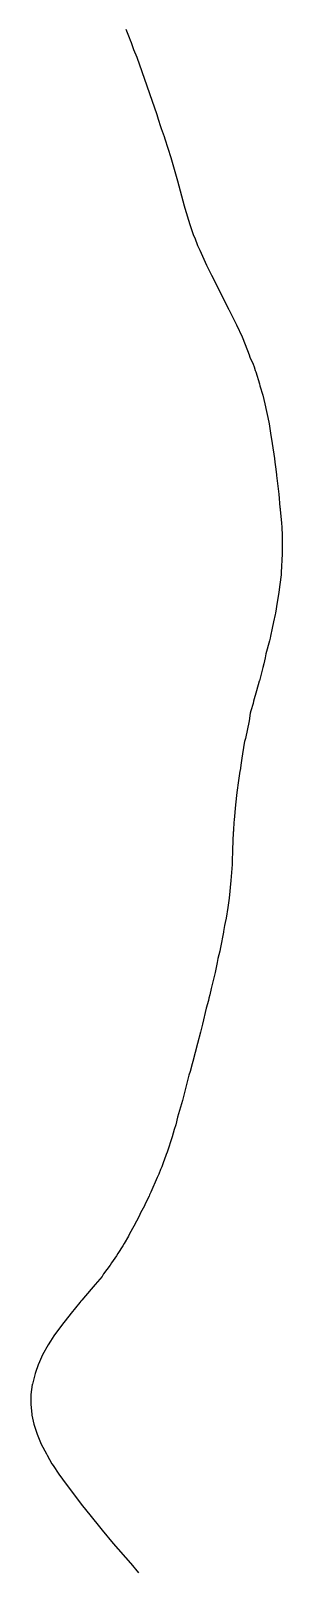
# Model space of a CAD drawing. Header units: metres. Extents: x 4 to 195, y 3 to 197.
# Drawn here: x 181.9 to 195.1, y 50.8 to 131.9 of the extents above; entities that cross this region are included whole.
import ezdxf

# ---------------------------------------------------------------- set-up
doc = ezdxf.new("R2010")
doc.units = ezdxf.units.M

msp = doc.modelspace()

# ---------------------------------------------------------------- linework, layer by layer
for p, q in [((186.88, 132.013), (187.065, 131.571)), ((187.065, 131.571), (187.117, 131.434)), ((187.117, 131.434), (187.156, 131.302)), ((187.156, 131.302), (187.243, 131.049)), ((187.243, 131.049), (187.292, 130.938)), ((187.292, 130.938), (187.457, 130.536)), ((187.457, 130.536), (187.996, 129.026)), ((187.996, 129.026), (188.126, 128.625)), ((188.126, 128.625), (188.507, 127.504)), ((188.507, 127.504), (188.591, 127.271)), ((188.591, 127.271), (188.708, 126.874)), ((188.708, 126.874), (188.742, 126.775)), ((188.742, 126.775), (188.898, 126.352)), ((188.898, 126.352), (188.935, 126.227)), ((188.935, 126.227), (189.252, 125.237)), ((189.252, 125.237), (189.606, 124.015)), ((189.606, 124.015), (189.949, 122.699)), ((189.949, 122.699), (189.989, 122.574)), ((189.989, 122.574), (190.247, 121.707)), ((190.247, 121.707), (190.456, 121.133)), ((190.456, 121.133), (190.511, 121.008)), ((190.511, 121.008), (190.664, 120.611)), ((190.664, 120.611), (190.73, 120.466)), ((190.73, 120.466), (190.779, 120.362)), ((190.779, 120.362), (191.129, 119.567)), ((191.129, 119.567), (191.395, 119.045)), ((191.395, 119.045), (191.464, 118.921)), ((191.464, 118.921), (192.296, 117.249)), ((192.296, 117.249), (192.303, 117.233)), ((192.303, 117.233), (192.323, 117.195)), ((192.323, 117.195), (192.644, 116.568)), ((192.644, 116.568), (192.71, 116.421)), ((192.71, 116.421), (193.01, 115.789)), ((193.01, 115.789), (193.174, 115.392)), ((193.174, 115.392), (193.38, 114.841)), ((193.38, 114.841), (193.416, 114.733)), ((193.416, 114.733), (193.594, 114.362)), ((193.594, 114.362), (193.645, 114.224)), ((193.645, 114.224), (193.705, 114.025)), ((193.705, 114.025), (193.735, 113.951)), ((193.735, 113.951), (193.92, 113.316)), ((193.92, 113.316), (193.946, 113.219)), ((193.946, 113.219), (194.103, 112.72)), ((194.103, 112.72), (194.217, 112.261)), ((194.217, 112.261), (194.412, 111.306)), ((194.412, 111.306), (194.432, 111.217)), ((194.432, 111.217), (194.507, 110.716)), ((194.507, 110.716), (194.605, 110.173)), ((194.605, 110.173), (194.714, 109.379)), ((194.714, 109.379), (194.745, 109.192)), ((194.745, 109.192), (194.763, 109.067)), ((194.763, 109.067), (194.78, 108.942)), ((194.78, 108.942), (194.822, 108.545)), ((194.822, 108.545), (194.832, 108.483)), ((194.832, 108.483), (194.951, 107.501)), ((194.951, 107.501), (195.004, 106.812)), ((195.004, 106.812), (195.012, 106.747)), ((195.012, 106.747), (195.021, 106.687)), ((195.021, 106.687), (195.086, 105.998)), ((195.086, 105.998), (195.1, 105.749)), ((195.1, 105.749), (195.116, 105.352)), ((195.116, 105.352), (195.122, 104.954)), ((195.122, 104.954), (195.127, 104.83)), ((195.127, 104.83), (195.124, 104.432)), ((195.122, 104.37), (195.074, 103.389)), ((195.124, 104.432), (195.122, 104.37)), ((195.07, 103.264), (194.999, 102.742)), ((195.074, 103.389), (195.07, 103.264)), ((194.938, 102.22), (194.854, 101.823)), ((194.955, 102.345), (194.938, 102.22)), ((194.999, 102.742), (194.955, 102.345)), ((194.854, 101.823), (194.769, 101.239)), ((194.66, 100.779), (194.591, 100.456)), ((194.757, 101.176), (194.66, 100.779)), ((194.769, 101.239), (194.757, 101.176)), ((194.464, 99.783), (194.271, 99.089)), ((194.495, 99.926), (194.464, 99.783)), ((194.51, 100.025), (194.495, 99.926)), ((194.591, 100.456), (194.51, 100.025)), ((194.271, 99.089), (194.224, 98.89)), ((194.098, 98.373), (193.944, 97.744)), ((194.154, 98.567), (194.098, 98.373)), ((194.224, 98.89), (194.154, 98.567)), ((193.918, 97.647), (193.762, 97.14)), ((193.924, 97.675), (193.918, 97.647)), ((193.944, 97.744), (193.924, 97.675)), ((193.618, 96.604), (193.588, 96.479)), ((193.762, 97.14), (193.618, 96.604)), ((193.444, 95.966), (193.378, 95.56)), ((193.474, 96.086), (193.444, 95.966)), ((193.588, 96.479), (193.474, 96.086)), ((193.378, 95.56), (193.183, 94.64)), ((193.128, 94.392), (192.993, 93.597)), ((193.146, 94.481), (193.128, 94.392)), ((193.183, 94.64), (193.146, 94.481)), ((192.956, 93.348), (192.91, 92.951)), ((192.993, 93.597), (192.956, 93.348)), ((192.9, 92.909), (192.82, 92.427)), ((192.91, 92.951), (192.9, 92.909)), ((192.731, 91.782), (192.66, 91.136)), ((192.82, 92.427), (192.731, 91.782)), ((192.66, 91.136), (192.594, 90.341)), ((192.582, 90.217), (192.559, 89.819)), ((192.594, 90.341), (192.582, 90.217)), ((192.545, 89.695), (192.51, 88.776)), ((192.55, 89.757), (192.545, 89.695)), ((192.559, 89.819), (192.55, 89.757)), ((192.5, 88.651), (192.496, 88.254)), ((192.503, 88.713), (192.5, 88.651)), ((192.51, 88.776), (192.503, 88.713)), ((192.489, 87.989), (192.423, 87.153)), ((192.496, 88.254), (192.489, 87.989)), ((192.423, 87.153), (192.325, 86.215)), ((192.325, 86.215), (192.26, 85.731)), ((192.174, 85.177), (192.127, 84.945)), ((192.26, 85.731), (192.174, 85.177)), ((192.024, 84.438), (191.87, 83.623)), ((192.028, 84.462), (192.024, 84.438)), ((192.091, 84.786), (192.028, 84.462)), ((192.127, 84.945), (192.091, 84.786)), ((191.87, 83.623), (191.829, 83.425)), ((191.697, 82.84), (191.598, 82.314)), ((191.736, 83.035), (191.697, 82.84)), ((191.829, 83.425), (191.736, 83.035)), ((191.598, 82.314), (191.378, 81.469)), ((191.308, 81.134), (191.257, 80.947)), ((191.378, 81.469), (191.308, 81.134)), ((191.123, 80.425), (190.923, 79.576)), ((191.232, 80.838), (191.123, 80.425)), ((191.257, 80.947), (191.232, 80.838)), ((190.923, 79.576), (190.82, 79.168)), ((190.82, 79.168), (190.654, 78.574)), ((190.654, 78.574), (190.415, 77.621)), ((190.267, 77.095), (190.21, 76.897)), ((190.373, 77.493), (190.267, 77.095)), ((190.415, 77.621), (190.373, 77.493)), ((190.21, 76.897), (189.861, 75.557)), ((189.861, 75.557), (189.61, 74.685)), ((189.61, 74.685), (189.512, 74.287)), ((189.436, 74.038), (189.325, 73.641)), ((189.512, 74.287), (189.436, 74.038)), ((189.325, 73.641), (189.053, 72.846)), ((188.847, 72.27), (188.781, 72.075)), ((188.989, 72.659), (188.847, 72.27)), ((189.016, 72.722), (188.989, 72.659)), ((189.053, 72.846), (189.016, 72.722)), ((188.533, 71.505), (188.201, 70.729)), ((188.622, 71.685), (188.533, 71.505)), ((188.714, 71.926), (188.622, 71.685)), ((188.781, 72.075), (188.714, 71.926)), ((188.136, 70.584), (188.111, 70.517)), ((188.201, 70.729), (188.136, 70.584)), ((187.858, 70.01), (187.659, 69.643)), ((187.904, 70.112), (187.858, 70.01)), ((188.111, 70.517), (187.904, 70.112)), ((187.305, 68.944), (187.08, 68.546)), ((187.583, 69.466), (187.305, 68.944)), ((187.659, 69.643), (187.583, 69.466)), ((187.023, 68.422), (186.784, 68.025)), ((187.08, 68.546), (187.023, 68.422)), ((186.391, 67.378), (186.132, 67.015)), ((186.462, 67.503), (186.391, 67.378)), ((186.718, 67.9), (186.462, 67.503)), ((186.784, 68.025), (186.718, 67.9)), ((186.054, 66.891), (185.711, 66.422)), ((186.132, 67.015), (186.054, 66.891)), ((185.255, 65.872), (185.054, 65.621)), ((185.624, 66.298), (185.255, 65.872)), ((185.711, 66.422), (185.624, 66.298)), ((184.46, 64.922), (183.991, 64.353)), ((184.515, 64.986), (184.46, 64.922)), ((184.563, 65.039), (184.515, 64.986)), ((185.054, 65.621), (184.563, 65.039)), ((183.991, 64.353), (183.493, 63.711)), ((183.493, 63.711), (183.085, 63.157)), ((182.78, 62.681), (182.479, 62.159)), ((182.904, 62.88), (182.78, 62.681)), ((183.085, 63.157), (182.904, 62.88)), ((182.324, 61.797), (182.253, 61.637)), ((182.479, 62.159), (182.324, 61.797)), ((182.075, 61.115), (181.954, 60.615)), ((182.095, 61.178), (182.075, 61.115)), ((182.119, 61.24), (182.095, 61.178)), ((182.253, 61.637), (182.119, 61.24)), ((181.878, 60.072), (181.868, 59.55)), ((181.948, 60.593), (181.878, 60.072)), ((181.954, 60.615), (181.948, 60.593)), ((181.868, 59.55), (181.923, 59.035)), ((181.923, 59.035), (181.932, 58.976)), ((181.932, 58.976), (182.023, 58.506)), ((182.023, 58.506), (182.116, 58.249)), ((182.116, 58.249), (182.203, 57.984)), ((182.203, 57.984), (182.415, 57.462)), ((182.415, 57.462), (182.691, 56.94)), ((182.691, 56.94), (182.728, 56.878)), ((182.728, 56.878), (182.98, 56.426)), ((182.98, 56.426), (183.05, 56.326)), ((183.05, 56.326), (183.356, 55.873)), ((183.356, 55.873), (183.537, 55.617)), ((183.537, 55.617), (183.943, 55.062)), ((183.943, 55.062), (184.122, 54.833)), ((184.122, 54.833), (184.524, 54.299)), ((184.524, 54.299), (185.05, 53.653)), ((185.05, 53.653), (185.485, 53.099)), ((185.485, 53.099), (185.633, 52.93)), ((185.633, 52.93), (186.213, 52.221)), ((186.213, 52.221), (187.125, 51.178)), ((187.125, 51.178), (187.143, 51.16)), ((187.143, 51.16), (187.556, 50.675))]:
    msp.add_line(p, q)

doc.saveas('drawing.dxf')
